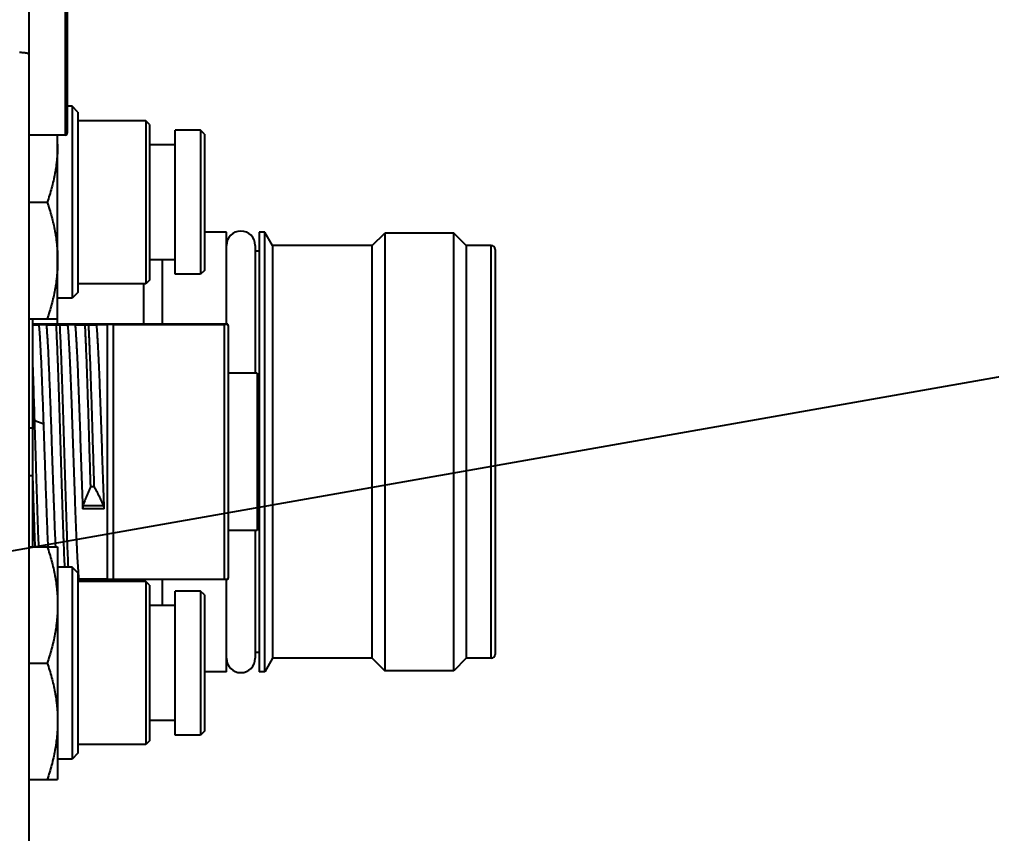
# Model space of a CAD drawing. Header units: millimetres. Extents: x 4086 to 8300, y 123 to 1549.
# Drawn here: x 7756.03 to 7768.7, y 642.5 to 653.1 of the extents above; entities that cross this region are included whole.
import ezdxf

# ---------------------------------------------------------------- set-up
doc = ezdxf.new("R2010")
doc.units = ezdxf.units.MM
for name, color, linetype in [('外形图', 7, 'Continuous'), ('尺寸标注', 7, 'Continuous'), ('运动范围', 7, 'Continuous')]:
    doc.layers.add(name, color=color, linetype=linetype)
doc.styles.add('思源黑', font='SourceHanSansCN-Normal.ttf')
doc.dimstyles.new('尺寸标注_1_4比例', dxfattribs={"dimtxt": 7, "dimasz": 6, "dimexe": 2, "dimexo": 1.5, "dimgap": 1, "dimtad": 1, "dimdec": 1, "dimlfac": 4, "dimdsep": 46, "dimtxsty": '思源黑', "dimcen": 0.09, "dimadec": 0, "dimazin": 0, "dimtp": 0.01, "dimtm": 0.01, "dimtfac": 1, "dimtdec": 1, "dimtofl": 0, "dimtmove": 0, "dimatfit": 3, "dimfxl": 1, "dimtolj": 1, "dimarcsym": 0})

# ---------------------------------------------------------------- blocks, each defined once
blk = doc.blocks.new('*D993')
at = {"layer": 'Defpoints', "color": 0}
for p in [(7690.62, 697.68), (7952.412, 680.804), (7645.229, 641.211), (7664.809, 641.211), (7727.758, 641.211)]:
    blk.add_point(p, dxfattribs=at)
at = {"layer": '尺寸标注', "color": 0, "lineweight": -2}
blk.add_arc((7727.758, 641.211), 67.588, 15.08339, 174.91199, dxfattribs=at)
at = {"layer": '尺寸标注', "color": 0}
for points in [[(7792.042, 658.581), (7793.994, 659.016), (7794.32, 652.942)], [(7659.438, 647.249), (7661.436, 647.16), (7660.171, 641.211)]]:
    blk.add_solid(points, dxfattribs=at)
at = {"layer": '尺寸标注', "color": 0, "insert": (7727.758, 713.509), "char_height": 7, "attachment_point": 5, "style": '思源黑'}
blk.add_mtext('\\A1;-\\A1;170%%d', dxfattribs=at)

msp = doc.modelspace()

# ---------------------------------------------------------------- linework, layer by layer
at = {"layer": '外形图'}
for p, q in [((7756.1503, 655.5672), (7756.1503, 626.8668)), ((7756.6253, 653.9669), (7756.6253, 651.5919)), ((7756.6503, 653.9419), (7756.6503, 651.6169)), ((7756.7128, 651.9669), (7756.6503, 651.9669)), ((7756.7878, 651.8919), (7756.7128, 651.9669)), ((7756.7128, 651.9669), (7756.7128, 649.4669)), ((7756.7878, 651.8919), (7756.7878, 649.5419)), ((7757.6728, 651.7794), (7756.7878, 651.7794)), ((7757.7228, 651.7294), (7757.6728, 651.7794)), ((7757.6728, 651.7794), (7757.6728, 649.6544)), ((7757.7228, 651.7294), (7757.7228, 649.7044)), ((7756.6253, 651.5919), (7756.1503, 651.5919)), ((7756.5253, 649.1294), (7756.5253, 651.5919)), ((7758.3878, 651.6544), (7758.0553, 651.6544)), ((7758.0553, 649.7794), (7758.0553, 651.6544)), ((7758.4378, 651.6044), (7758.3878, 651.6544)), ((7758.3878, 651.6544), (7758.3878, 649.7794)), ((7758.4378, 651.6044), (7758.4378, 649.8294)), ((7758.0553, 651.4669), (7757.7228, 651.4669)), ((7756.1503, 650.7169), (7756.39, 650.7169)), ((7758.7253, 650.3294), (7758.4378, 650.3294)), ((7758.7253, 649.1294), (7758.7253, 650.3294)), ((7759.2253, 650.3294), (7759.1503, 650.3294)), ((7759.1503, 650.3294), (7759.1503, 644.6044)), ((7759.3264, 650.1544), (7759.2253, 650.3294)), ((7759.2253, 644.6044), (7759.2253, 650.3294)), ((7760.6253, 650.1544), (7760.7878, 650.3169)), ((7761.6878, 650.3169), (7760.7878, 650.3169)), ((7760.7878, 650.3169), (7760.7878, 644.6169)), ((7761.8503, 650.1544), (7761.6878, 650.3169)), ((7761.6878, 644.6169), (7761.6878, 650.3169)), ((7759.1003, 650.1543), (7759.1003, 648.4919)), ((7760.6253, 650.1544), (7759.3264, 650.1544)), ((7759.3264, 650.1544), (7759.3264, 644.7794)), ((7760.6253, 644.7794), (7760.6253, 650.1544)), ((7762.1753, 650.1544), (7761.8503, 650.1544)), ((7761.8503, 650.1544), (7761.8503, 644.7794)), ((7762.1753, 644.7794), (7762.1753, 650.1544)), ((7759.1503, 650.0794), (7759.1003, 650.0794)), ((7762.2253, 650.1043), (7762.2253, 644.8294)), ((7758.0553, 649.9669), (7757.7228, 649.9669)), ((7757.8878, 649.9669), (7757.8878, 649.1294)), ((7758.3878, 649.7794), (7758.0553, 649.7794)), ((7758.4378, 649.8294), (7758.3878, 649.7794)), ((7757.6728, 649.6544), (7756.7878, 649.6544)), ((7757.6503, 649.1294), (7757.6503, 649.6544)), ((7757.7228, 649.7044), (7757.6728, 649.6544)), ((7756.7878, 649.5419), (7756.7128, 649.4669)), ((7756.7128, 649.4669), (7756.5253, 649.4669)), ((7756.1503, 649.2013), (7756.5253, 649.2013)), ((7756.2003, 646.2324), (7756.2003, 649.2013)), ((7758.7436, 649.1294), (7756.2003, 649.1294)), ((7756.2835, 649.1241), (7756.3773, 649.1241)), ((7756.6585, 649.1241), (7756.7523, 649.1241)), ((7757.0335, 649.1241), (7757.1753, 649.1241)), ((7757.1753, 648.9932), (7757.1753, 649.1241)), ((7757.2503, 649.1267), (7758.7003, 649.1267)), ((7757.2503, 649.1267), (7757.2503, 648.9283)), ((7758.7003, 645.807), (7758.7003, 649.1267)), ((7756.5079, 649.1201), (7756.5547, 649.1201)), ((7756.8829, 649.1201), (7756.9297, 649.1201)), ((7758.7503, 645.8294), (7758.7503, 649.1044)), ((7757.1753, 646.5856), (7757.1753, 648.9932)), ((7757.2503, 648.9283), (7757.2503, 646.6231)), ((7759.1253, 648.4919), (7758.7503, 648.4919)), ((7759.1253, 648.4919), (7759.1253, 646.4419)), ((7756.2003, 647.8755), (7756.2269, 647.8755)), ((7756.2269, 647.8755), (7756.344, 647.8333)), ((7756.1503, 647.78), (7756.2003, 647.78)), ((7756.2003, 647.1538), (7756.1503, 647.1538)), ((7757.0033, 647.0126), (7756.9564, 647.0126)), ((7757.1325, 646.726), (7756.8512, 646.726)), ((7756.8562, 646.7678), (7757.124, 646.7678)), ((7757.2503, 646.6231), (7757.2503, 645.807)), ((7757.1753, 645.8096), (7757.1753, 646.5856)), ((7759.1253, 646.4419), (7758.7503, 646.4419)), ((7759.1003, 646.4419), (7759.1003, 644.7794)), ((7756.1503, 646.2324), (7756.5253, 646.2324)), ((7756.5253, 646.2324), (7756.5253, 643.2013)), ((7756.7128, 645.9669), (7756.5253, 645.9669)), ((7756.7878, 645.8919), (7756.7128, 645.9669)), ((7756.7128, 645.9669), (7756.7128, 643.4669)), ((7756.7878, 645.8919), (7756.7878, 643.5419)), ((7758.7436, 645.8044), (7756.7878, 645.8044)), ((7757.6728, 645.7794), (7756.7878, 645.7794)), ((7757.1753, 645.8096), (7756.8046, 645.8096)), ((7758.7003, 645.807), (7757.2503, 645.807)), ((7757.6503, 645.7794), (7757.6503, 645.8044)), ((7757.7228, 645.7294), (7757.6728, 645.7794)), ((7757.6728, 645.7794), (7757.6728, 643.6544)), ((7757.7228, 645.7294), (7757.7228, 643.7044)), ((7757.8878, 645.8044), (7757.8878, 645.4669)), ((7758.7253, 644.6044), (7758.7253, 645.8044)), ((7758.3878, 645.6544), (7758.0553, 645.6544)), ((7758.0553, 643.7794), (7758.0553, 645.6544)), ((7758.4378, 645.6044), (7758.3878, 645.6544)), ((7758.3878, 645.6544), (7758.3878, 643.7794)), ((7758.4378, 645.6044), (7758.4378, 643.8294)), ((7758.0553, 645.4669), (7757.7228, 645.4669)), ((7759.1503, 644.8544), (7759.1003, 644.8544)), ((7756.1503, 644.7169), (7756.39, 644.7169)), ((7759.3264, 644.7794), (7759.2253, 644.6044)), ((7760.6253, 644.7794), (7759.3264, 644.7794)), ((7760.6253, 644.7794), (7760.7878, 644.6169)), ((7761.8503, 644.7794), (7761.6878, 644.6169)), ((7762.1753, 644.7794), (7761.8503, 644.7794)), ((7758.7253, 644.6044), (7758.4378, 644.6044)), ((7759.2253, 644.6044), (7759.1503, 644.6044)), ((7761.6878, 644.6169), (7760.7878, 644.6169)), ((7758.0553, 643.9669), (7757.7228, 643.9669)), ((7758.4378, 643.8294), (7758.3878, 643.7794)), ((7757.7228, 643.7044), (7757.6728, 643.6544)), ((7758.3878, 643.7794), (7758.0553, 643.7794)), ((7757.6728, 643.6544), (7756.7878, 643.6544)), ((7756.7128, 643.4669), (7756.5253, 643.4669)), ((7756.7878, 643.5419), (7756.7128, 643.4669)), ((7756.1503, 643.2013), (7756.5253, 643.2013))]:
    msp.add_line(p, q, dxfattribs=at)
for centre, radius, start, end in [((7754.5434, 651.4744), 1.982, 0.00649, 3.39751), ((7756.6253, 651.6169), 0.025, 270, 0), ((7758.9128, 650.1544), 0.1875, 0, 180), ((7762.1753, 650.1044), 0.05, 0, 90), ((7742.3648, 649.3428), 14.1605, 359.13622, 359.42739), ((7758.7003, 649.1044), 0.05, 0, 30), ((7758.7003, 645.8294), 0.05, 330, 0), ((7756.6023, 640.6145), 5.1991, 87.77011, 87.95467), ((7762.1753, 644.8294), 0.05, 270, 0), ((7758.9128, 644.7794), 0.1875, 180, 0)]:
    msp.add_arc(centre, radius, start, end, dxfattribs=at)
for points, knots in [([(7756.1503, 652.6431), (7756.1503, 652.6439), (7756.1498, 652.6456), (7756.1479, 652.6479), (7756.1448, 652.6501), (7756.1408, 652.6522), (7756.1356, 652.6542), (7756.1294, 652.6562), (7756.1223, 652.658), (7756.111, 652.6604), (7756.0951, 652.6628), (7756.0741, 652.6649), (7756.0513, 652.6663), (7756.0355, 652.6666), (7756.0275, 652.6666)], [0, 0, 0, 0, 0.0183696, 0.0406898, 0.0692136, 0.1048772, 0.147956, 0.1983876, 0.2559092, 0.3201214, 0.4665054, 0.632625, 0.812613, 1, 1, 1, 1]), ([(7756.5253, 651.4746), (7756.5253, 651.4426), (7756.5237, 651.3784), (7756.5144, 651.2503), (7756.4914, 651.0909), (7756.448, 650.9021), (7756.4104, 650.7783), (7756.39, 650.7169)], [0, 0, 0, 0, 0.1244113, 0.2488954, 0.4982749, 0.7485922, 1, 1, 1, 1]), ([(7756.39, 650.7169), (7756.4104, 650.6554), (7756.448, 650.5316), (7756.4914, 650.3428), (7756.5144, 650.1834), (7756.5237, 650.0553), (7756.5253, 649.9911), (7756.5253, 649.9591)], [0, 0, 0, 0, 0.2514078, 0.5017251, 0.7511046, 0.8755886, 1, 1, 1, 1]), ([(7756.5253, 649.9591), (7756.5253, 649.927), (7756.5237, 649.8629), (7756.5144, 649.7348), (7756.4914, 649.5754), (7756.448, 649.3866), (7756.4104, 649.2628), (7756.39, 649.2013)], [0, 0, 0, 0, 0.1244113, 0.2488954, 0.4982749, 0.7485922, 1, 1, 1, 1]), ([(7756.2003, 649.1207), (7756.2158, 649.1212), (7756.2436, 649.1222), (7756.2713, 649.1234), (7756.2835, 649.1241)], [0, 0, 0, 0, 0.5583391, 1, 1, 1, 1]), ([(7756.2941, 648.9932), (7756.2924, 649.0171), (7756.2893, 649.0608), (7756.2855, 649.1044), (7756.2835, 649.1241)], [0, 0, 0, 0, 0.5470978, 1, 1, 1, 1]), ([(7756.3773, 649.1241), (7756.3971, 649.1233), (7756.4406, 649.1219), (7756.4841, 649.1207), (7756.5079, 649.1201)], [0, 0, 0, 0, 0.4551061, 1, 1, 1, 1]), ([(7756.3773, 649.1241), (7756.3793, 649.1044), (7756.382, 649.0732), (7756.3853, 649.0296), (7756.387, 649.0057), (7756.3878, 648.9932)], [0, 0, 0, 0, 0.4529229, 0.7149352, 1, 1, 1, 1]), ([(7756.5547, 649.1201), (7756.5743, 649.1207), (7756.602, 649.1216), (7756.6366, 649.123), (7756.6516, 649.1237), (7756.6585, 649.1241)], [0, 0, 0, 0, 0.5646944, 0.800161, 1, 1, 1, 1]), ([(7756.6691, 648.9932), (7756.6682, 649.0057), (7756.6665, 649.0296), (7756.6639, 649.0638), (7756.6613, 649.095), (7756.6595, 649.1148), (7756.6585, 649.1241)], [0, 0, 0, 0, 0.2850875, 0.5471011, 0.7855541, 1, 1, 1, 1]), ([(7756.7523, 649.1241), (7756.7721, 649.1233), (7756.8156, 649.1219), (7756.8592, 649.1207), (7756.8829, 649.1201)], [0, 0, 0, 0, 0.4554771, 1, 1, 1, 1]), ([(7756.7523, 649.1241), (7756.7532, 649.1148), (7756.7551, 649.095), (7756.7577, 649.0638), (7756.7604, 649.0296), (7756.762, 649.0057), (7756.7628, 648.9932)], [0, 0, 0, 0, 0.2144741, 0.4529424, 0.7149616, 1, 1, 1, 1]), ([(7756.9297, 649.1201), (7756.9493, 649.1207), (7756.977, 649.1216), (7757.0116, 649.123), (7757.0266, 649.1237), (7757.0335, 649.1241)], [0, 0, 0, 0, 0.5642145, 0.7999663, 1, 1, 1, 1]), ([(7757.0441, 648.9932), (7757.0432, 649.0057), (7757.0414, 649.0296), (7757.0389, 649.0638), (7757.0363, 649.095), (7757.0345, 649.1148), (7757.0335, 649.1241)], [0, 0, 0, 0, 0.2851131, 0.547118, 0.7855611, 1, 1, 1, 1]), ([(7757.2503, 649.1267), (7757.2397, 649.1262), (7757.2147, 649.1252), (7757.1897, 649.1245), (7757.1753, 649.1241)], [0, 0, 0, 0, 0.4257745, 1, 1, 1, 1]), ([(7758.7436, 649.1294), (7758.7436, 649.1293), (7758.7437, 649.1292), (7758.7435, 649.129), (7758.7433, 649.1288), (7758.7429, 649.1286), (7758.7423, 649.1285), (7758.7416, 649.1283), (7758.7406, 649.1281), (7758.7388, 649.1279), (7758.7355, 649.1276), (7758.7297, 649.1272), (7758.7178, 649.1268), (7758.7076, 649.1267), (7758.7003, 649.1267)], [0, 0, 0, 0, 0.003986, 0.0085523, 0.0153067, 0.0249955, 0.0381444, 0.0553132, 0.0771922, 0.1046701, 0.1815091, 0.3017425, 0.5040452, 1, 1, 1, 1]), ([(7756.6194, 645.9664), (7756.6169, 646.0191), (7756.612, 646.1305), (7756.6051, 646.3061), (7756.5983, 646.4975), (7756.5913, 646.702), (7756.5844, 646.917), (7756.5775, 647.1395), (7756.5705, 647.3664), (7756.5636, 647.5947), (7756.5568, 647.8212), (7756.5498, 648.043), (7756.5429, 648.2569), (7756.536, 648.46), (7756.529, 648.6496), (7756.5222, 648.8231), (7756.5153, 648.9781), (7756.5104, 649.0751), (7756.5079, 649.1201)], [0, 0, 0, 0, 0.0501443, 0.1060752, 0.167033, 0.2321896, 0.3006591, 0.3715103, 0.4437796, 0.5164841, 0.5886347, 0.6592502, 0.72737, 0.792068, 0.8524645, 0.9077386, 0.9571404, 1, 1, 1, 1]), ([(7756.6662, 645.9664), (7756.6637, 646.0191), (7756.6588, 646.1305), (7756.652, 646.3061), (7756.645, 646.4975), (7756.6382, 646.702), (7756.6313, 646.917), (7756.6243, 647.1395), (7756.6174, 647.3664), (7756.6105, 647.5947), (7756.6035, 647.8212), (7756.5967, 648.043), (7756.5897, 648.2569), (7756.5828, 648.46), (7756.576, 648.6496), (7756.569, 648.8231), (7756.5622, 648.9781), (7756.5573, 649.0751), (7756.5547, 649.1201)], [0, 0, 0, 0, 0.0501444, 0.1060751, 0.1670331, 0.2321897, 0.3006591, 0.3715103, 0.4437797, 0.5164842, 0.5886349, 0.6592503, 0.7273702, 0.7920682, 0.8524646, 0.907739, 0.9571407, 1, 1, 1, 1]), ([(7756.9564, 647.0126), (7756.9557, 647.0373), (7756.9542, 647.0868), (7756.9519, 647.1613), (7756.9495, 647.2363), (7756.9465, 647.3368), (7756.9426, 647.4627), (7756.9381, 647.6137), (7756.9336, 647.7638), (7756.9275, 647.9597), (7756.9213, 648.1514), (7756.9152, 648.3379), (7756.9106, 648.4706), (7756.9061, 648.5973), (7756.9015, 648.7173), (7756.8975, 648.8128), (7756.8944, 648.8854), (7756.8921, 648.9366), (7756.8898, 648.9857), (7756.8876, 649.0326), (7756.8853, 649.0771), (7756.8836, 649.106), (7756.8829, 649.1201)], [0, 0, 0, 0, 0.0350966, 0.0704616, 0.1060407, 0.1417823, 0.2135401, 0.2853096, 0.3566654, 0.4271846, 0.5640493, 0.6295836, 0.6926642, 0.7529177, 0.8099875, 0.8635359, 0.8888895, 0.9132456, 0.9365681, 0.9588222, 0.9799769, 1, 1, 1, 1]), ([(7757.0033, 647.0126), (7757.0025, 647.0373), (7757.0009, 647.0868), (7756.9986, 647.1613), (7756.9964, 647.2363), (7756.9933, 647.3368), (7756.9895, 647.4627), (7756.9849, 647.6137), (7756.9802, 647.7638), (7756.9756, 647.9122), (7756.9711, 648.0579), (7756.9652, 648.2444), (7756.959, 648.4246), (7756.9527, 648.5973), (7756.9482, 648.7173), (7756.9444, 648.8128), (7756.9413, 648.8854), (7756.939, 648.9366), (7756.9367, 648.9857), (7756.9343, 649.0326), (7756.932, 649.0771), (7756.9305, 649.106), (7756.9297, 649.1201)], [0, 0, 0, 0, 0.0350967, 0.0704617, 0.1060409, 0.1417825, 0.2135404, 0.28531, 0.3566659, 0.4271852, 0.49645, 0.5640498, 0.6926655, 0.7529193, 0.809989, 0.8635365, 0.8888898, 0.9132459, 0.9365688, 0.9588242, 0.9799786, 1, 1, 1, 1]), ([(7756.3441, 647.8333), (7756.342, 647.8927), (7756.3379, 648.0095), (7756.3317, 648.1811), (7756.3255, 648.3449), (7756.3193, 648.499), (7756.3131, 648.6419), (7756.3069, 648.7719), (7756.3008, 648.8876), (7756.2963, 648.9597), (7756.2941, 648.9932)], [0, 0, 0, 0, 0.153575, 0.3020137, 0.4436926, 0.5770621, 0.7006643, 0.8131498, 0.9132912, 1, 1, 1, 1]), ([(7756.3878, 648.9932), (7756.389, 648.9757), (7756.3914, 648.939), (7756.396, 648.8594), (7756.4019, 648.7491), (7756.4086, 648.6045), (7756.4153, 648.4451), (7756.4221, 648.2731), (7756.4312, 648.0249), (7756.4402, 647.7676), (7756.449, 647.5045), (7756.4558, 647.3048), (7756.4626, 647.1071), (7756.4693, 646.9141), (7756.4761, 646.7283), (7756.4828, 646.552), (7756.4895, 646.3877), (7756.4943, 646.2823), (7756.4967, 646.232)], [0, 0, 0, 0, 0.0190984, 0.0399246, 0.0864879, 0.1390894, 0.1970502, 0.2596202, 0.3259892, 0.4666475, 0.5391141, 0.6117584, 0.6836388, 0.7538239, 0.8214044, 0.8855045, 0.9452942, 1, 1, 1, 1]), ([(7756.8046, 645.8096), (7756.803, 645.8251), (7756.8, 645.859), (7756.7958, 645.9137), (7756.7916, 645.9762), (7756.7858, 646.0743), (7756.7785, 646.2137), (7756.7703, 646.3993), (7756.7619, 646.6062), (7756.755, 646.7903), (7756.7495, 646.9452), (7756.7452, 647.0656), (7756.741, 647.1881), (7756.7368, 647.312), (7756.7326, 647.4366), (7756.7284, 647.5614), (7756.7241, 647.6858), (7756.7185, 647.8488), (7756.7116, 648.0467), (7756.7032, 648.2746), (7756.6949, 648.4861), (7756.6877, 648.6503), (7756.6819, 648.7704), (7756.6783, 648.8389), (7756.6755, 648.8904), (7756.6727, 648.937), (7756.6706, 648.9711), (7756.6691, 648.9932)], [0, 0, 0, 0, 0.0147163, 0.0319667, 0.0516677, 0.0737222, 0.1244414, 0.1831105, 0.2485551, 0.319462, 0.3565227, 0.3944083, 0.4329282, 0.4718889, 0.5110945, 0.5503479, 0.5894518, 0.6282095, 0.7039101, 0.7759297, 0.8428222, 0.9032461, 0.930648, 0.95599, 0.9678487, 0.9791458, 1, 1, 1, 1]), ([(7756.7628, 648.9932), (7756.7638, 648.9791), (7756.7658, 648.9498), (7756.7685, 648.9042), (7756.7712, 648.8556), (7756.775, 648.7849), (7756.7796, 648.6897), (7756.7852, 648.5678), (7756.7907, 648.4364), (7756.7961, 648.2968), (7756.8016, 648.1501), (7756.8071, 647.9975), (7756.8127, 647.8403), (7756.8182, 647.68), (7756.8236, 647.5178), (7756.8291, 647.3552), (7756.8347, 647.1936), (7756.8402, 647.0343), (7756.8457, 646.8787), (7756.8493, 646.7764), (7756.8512, 646.726)], [0, 0, 0, 0, 0.0187302, 0.0388569, 0.0603381, 0.0831294, 0.1324452, 0.1863836, 0.2444836, 0.3062493, 0.3711535, 0.4386414, 0.5081359, 0.5790428, 0.6507558, 0.7226615, 0.7941452, 0.8645955, 0.9334099, 1, 1, 1, 1]), ([(7757.1325, 646.726), (7757.1306, 646.7764), (7757.1268, 646.8787), (7757.1212, 647.0343), (7757.1158, 647.1936), (7757.1104, 647.3552), (7757.1048, 647.5178), (7757.0992, 647.68), (7757.0937, 647.8403), (7757.0883, 647.9975), (7757.0829, 648.1501), (7757.0773, 648.2968), (7757.0718, 648.4364), (7757.0663, 648.5678), (7757.0609, 648.6897), (7757.0562, 648.7849), (7757.0524, 648.8556), (7757.0496, 648.9042), (7757.0468, 648.9498), (7757.045, 648.9791), (7757.0441, 648.9932)], [0, 0, 0, 0, 0.0665905, 0.1354049, 0.2058552, 0.277339, 0.3492448, 0.4209579, 0.4918649, 0.5613595, 0.6288473, 0.6937519, 0.7555182, 0.8136182, 0.8675557, 0.9168714, 0.9396634, 0.9611459, 0.9812728, 1, 1, 1, 1]), ([(7756.2269, 647.8755), (7756.2226, 648.0135), (7756.2163, 648.216), (7756.2083, 648.449), (7756.2037, 648.5736), (7756.2015, 648.6338), (7756.2003, 648.6634)], [0, 0, 0, 0, 0.525599, 0.7707179, 0.8875184, 1, 1, 1, 1]), ([(7756.2799, 646.232), (7756.2776, 646.2911), (7756.2731, 646.4135), (7756.2665, 646.6029), (7756.2598, 646.803), (7756.2533, 647.0112), (7756.2467, 647.2251), (7756.2401, 647.4419), (7756.2335, 647.659), (7756.2291, 647.8036), (7756.2269, 647.8755)], [0, 0, 0, 0, 0.1078044, 0.2235344, 0.3457653, 0.4729917, 0.6036469, 0.7361217, 0.8687841, 1, 1, 1, 1]), ([(7756.4029, 646.232), (7756.3974, 646.3466), (7756.39, 646.5259), (7756.3806, 646.7732), (7756.3733, 646.9765), (7756.3661, 647.1871), (7756.3587, 647.402), (7756.3514, 647.6179), (7756.3465, 647.7617), (7756.3441, 647.8333)], [0, 0, 0, 0, 0.2149265, 0.3358754, 0.4634165, 0.5956187, 0.73048, 0.8659578, 1, 1, 1, 1]), ([(7756.2331, 646.2321), (7756.2302, 646.3056), (7756.226, 646.4183), (7756.2207, 646.5717), (7756.2152, 646.7363), (7756.2084, 646.9496), (7756.203, 647.1223), (7756.2003, 647.2103)], [0, 0, 0, 0, 0.2255109, 0.3458326, 0.4704539, 0.7302402, 1, 1, 1, 1]), ([(7756.9564, 647.0126), (7756.9516, 647.0026), (7756.9423, 646.9824), (7756.9286, 646.952), (7756.9152, 646.9215), (7756.8981, 646.8809), (7756.878, 646.8298), (7756.8632, 646.7885), (7756.8562, 646.7678)], [0, 0, 0, 0, 0.1263412, 0.252301, 0.3779241, 0.5031552, 0.7523826, 1, 1, 1, 1]), ([(7757.124, 646.7678), (7757.1151, 646.7885), (7757.0966, 646.8298), (7757.0721, 646.8809), (7757.0516, 646.9215), (7757.0358, 646.952), (7757.0198, 646.9824), (7757.0088, 647.0026), (7757.0033, 647.0126)], [0, 0, 0, 0, 0.247687, 0.4969727, 0.622211, 0.7478195, 0.8737344, 1, 1, 1, 1]), ([(7756.8562, 646.7678), (7756.8552, 646.7649), (7756.8536, 646.7585), (7756.8519, 646.7485), (7756.8511, 646.7375), (7756.8511, 646.7299), (7756.8512, 646.726)], [0, 0, 0, 0, 0.221619, 0.4629838, 0.7230851, 1, 1, 1, 1]), ([(7757.1325, 646.726), (7757.1323, 646.73), (7757.1317, 646.7376), (7757.13, 646.7486), (7757.1275, 646.7586), (7757.1253, 646.7649), (7757.124, 646.7678)], [0, 0, 0, 0, 0.2756347, 0.5350486, 0.7767327, 1, 1, 1, 1]), ([(7756.39, 646.2324), (7756.4104, 646.1709), (7756.448, 646.0471), (7756.4914, 645.8583), (7756.5144, 645.6989), (7756.5237, 645.5708), (7756.5253, 645.5067), (7756.5253, 645.4746)], [0, 0, 0, 0, 0.2514078, 0.5017251, 0.7511046, 0.8755886, 1, 1, 1, 1]), ([(7757.1753, 645.8096), (7757.1897, 645.8092), (7757.2147, 645.8085), (7757.2397, 645.8075), (7757.2503, 645.807)], [0, 0, 0, 0, 0.5742785, 1, 1, 1, 1]), ([(7758.7436, 645.8044), (7758.7436, 645.8044), (7758.7437, 645.8045), (7758.7435, 645.8047), (7758.7433, 645.8049), (7758.7429, 645.8051), (7758.7423, 645.8052), (7758.7416, 645.8054), (7758.7406, 645.8056), (7758.7388, 645.8058), (7758.7355, 645.8061), (7758.7297, 645.8065), (7758.7178, 645.8069), (7758.7076, 645.807), (7758.7003, 645.807)], [0, 0, 0, 0, 0.0039861, 0.0085526, 0.0153072, 0.0249964, 0.0381456, 0.0553149, 0.0771946, 0.1046732, 0.1815142, 0.3017503, 0.5040557, 1, 1, 1, 1]), ([(7756.5253, 645.4746), (7756.5253, 645.4426), (7756.5237, 645.3784), (7756.5144, 645.2503), (7756.4914, 645.0909), (7756.448, 644.9021), (7756.4104, 644.7783), (7756.39, 644.7169)], [0, 0, 0, 0, 0.1244113, 0.2488954, 0.4982749, 0.7485922, 1, 1, 1, 1]), ([(7756.39, 644.7169), (7756.4104, 644.6554), (7756.448, 644.5316), (7756.4914, 644.3428), (7756.5144, 644.1834), (7756.5237, 644.0553), (7756.5253, 643.9911), (7756.5253, 643.9591)], [0, 0, 0, 0, 0.2514078, 0.5017251, 0.7511046, 0.8755886, 1, 1, 1, 1]), ([(7756.5253, 643.9591), (7756.5253, 643.927), (7756.5237, 643.8629), (7756.5144, 643.7348), (7756.4914, 643.5754), (7756.448, 643.3866), (7756.4104, 643.2628), (7756.39, 643.2013)], [0, 0, 0, 0, 0.1244113, 0.2488954, 0.4982749, 0.7485922, 1, 1, 1, 1])]:
    msp.add_open_spline(points, degree=3, knots=knots, dxfattribs=at)
at = {"layer": '运动范围'}
msp.add_line((7952.4113, 680.8074), (7727.7585, 641.2105), dxfattribs=at)
msp.add_arc((7727.9003, 641.2169), 227.975, 10, 349.993572, dxfattribs=at)

# ---------------------------------------------------------------- dimensions: what is measured, and where the dimension line sits
at = {"layer": '尺寸标注'}
dim = msp.add_angular_dim_2l(base=(7690.6199, 697.6803), line1=((7645.2287, 641.2105), (7664.8089, 641.2105)), line2=((7727.7585, 641.2105), (7952.4119, 680.8043)), text='\\A1;-<>', dimstyle='尺寸标注_1_4比例', dxfattribs=at)
dim.commit()
dim.dimension.update_dxf_attribs({"geometry": '*D993', "text_midpoint": (7727.7585, 708.7983), "dimtype": 162})

doc.saveas('drawing.dxf')
